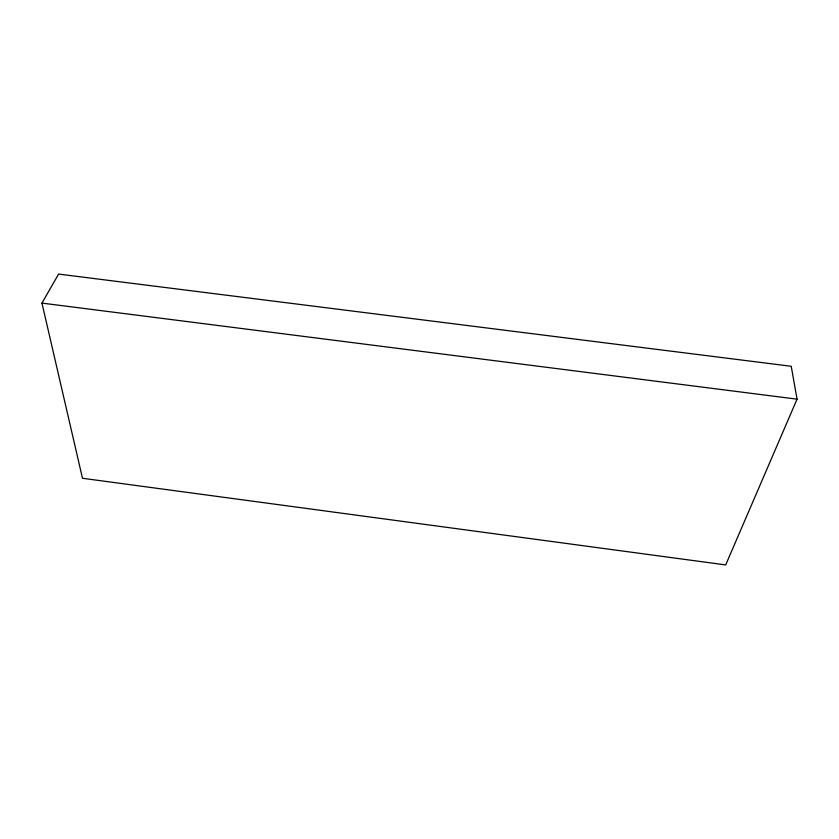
<?xml version="1.0" encoding="UTF-8"?>
<svg xmlns="http://www.w3.org/2000/svg" width="839" height="839" viewBox="0 0 839 839"><rect width="100%" height="100%" fill="white"/><g stroke="black" fill="none" stroke-linecap="round" stroke-linejoin="round"><path stroke-width="1.26" d="M797.05 399.165L725.693 564.92L82.484 478.272L41.95 303.099L58.594 274.08L791.229 366.286L797.05 399.165L41.95 303.099"/></g></svg>
